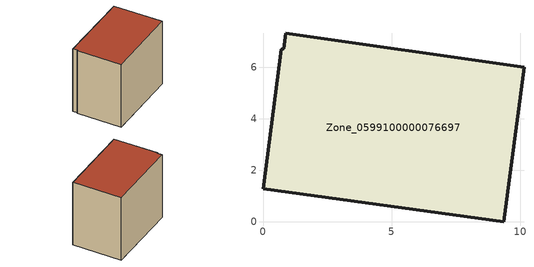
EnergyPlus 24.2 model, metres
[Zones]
Zone_0599100000076697
 floor ground (C_G): 0.81,6.72 0.89,7.32 10.15,6.01 9.36,0 0,1.27 0.72,6.7 z0
 wall outside (C_F): 9.36,0 10.15,6.01 0.89,7.32 0.81,6.72 0.72,6.7 0,1.27 9.36,0 z0:8.44
 roof outside (C_R): 0.89,7.32 0.81,6.72 0.72,6.7 0,1.27 9.36,0 10.15,6.01 z8.44
[BUILDING]
Pand.0599100000076697: North Axis=0; Terrain=City; Loads Convergence Tolerance Value=0.04; Temperature Convergence Tolerance Value=0.4; Solar Distribution=FullExterior; Maximum Number of Warmup Days=25; Minimum Number of Warmup Days=1
[Site:Location]
Rotterdam.The.Hague.AP_ZH_NLD Design_Conditions: Latitude=51.96; Longitude=4.45; Time Zone=1; Elevation=-4.5
[SITE:GROUNDTEMPERATURE:BUILDINGSURFACE]
18, 18, 18, 18, 18, 18, 18, 18, 18, 18, 18, 18
[MATERIAL] Thermal Absorptance=0.9; Solar Absorptance=0.7; Visible Absorptance=0.7
Name | Roughness | Thickness | Conductivity | Density | Specific Heat
G.TI.1946-1964 | MediumSmooth | 0.15 | 1 | 540 | 1210
F.TI.1946-1964 | Rough | 0.3 | 0.857143 | 1920 | 840
R.TI.1946-1964 | MediumRough | 0.2 | 0.277778 | 1500 | 1000
[CONSTRUCTION]
C_G: G.TI.1946-1964
C_F: F.TI.1946-1964
C_R: R.TI.1946-1964
[ZONE]
Zone_0599100000076697: Type=1; Multiplier=1; Ceiling Height=Autocalculate; Volume=Autocalculate; Floor Area=autocalculate; Part of Total Floor Area=Yes
[ZONEINFILTRATION:DESIGNFLOWRATE]
Infil_Zone_0599100000076697: Zone or ZoneList or Space or SpaceList=Zone_0599100000076697; Schedule=AlwaysOn; Design Flow Rate Calculation Method=Flow/Area; Flow Rate per Floor Area=0.003; Constant Term Coefficient=1; Temperature Term Coefficient=0; Velocity Term Coefficient=0; Velocity Squared Term Coefficient=0
[HVACTEMPLATE:ZONE:IDEALLOADSAIRSYSTEM]
Zone_0599100000076697: Maximum Heating Supply Air Temperature=50; Minimum Cooling Supply Air Temperature=13; Maximum Heating Supply Air Humidity Ratio=0.0156; Minimum Cooling Supply Air Humidity Ratio=0.0077; Heating Limit=NoLimit; Cooling Limit=NoLimit; Dehumidification Control Type=ConstantSensibleHeatRatio; Cooling Sensible Heat Ratio=0.7; Dehumidification Setpoint=60; Humidification Control Type=None; Humidification Setpoint=30; Outdoor Air Method=None; Outdoor Air Flow Rate per Person=0.00944; Outdoor Air Flow Rate per Zone Floor Area=0; Outdoor Air Flow Rate per Zone=0; Demand Controlled Ventilation Type=None; Outdoor Air Economizer Type=NoEconomizer; Heat Recovery Type=None; Sensible Heat Recovery Effectiveness=0.7; Latent Heat Recovery Effectiveness=0.65
[ZONECONTROL:THERMOSTAT]
ThermostatControl_Zone_0599100000076697: Zone or ZoneList=Zone_0599100000076697; Control Type Schedule=DualSetpointControlType; Control 1=Thermostat_Zone_0599100000076697; Temperature Difference Between Cutout And Setpoint=0
[THERMOSTATSETPOINT:DUALSETPOINT]
Thermostat_Zone_0599100000076697: Heating Setpoint Temperature Schedule=HeatingSetpoint_Zone_0599100000076697; Cooling Setpoint Temperature Schedule=CoolingSetpoint_Zone_0599100000076697
[SCHEDULE:COMPACT]
HeatingSetpoint_Zone_0599100000076697: Through: 12/31, For: AllDays, Until: 24:00, 21
CoolingSetpoint_Zone_0599100000076697: Through: 12/31, For: AllDays, Until: 24:00, 24
DualSetpointControlType: Through: 12/31, For: AllDays, Until: 24:00, 4
AlwaysOn: Through: 12/31, For: AllDays, Until: 24:00, 1
